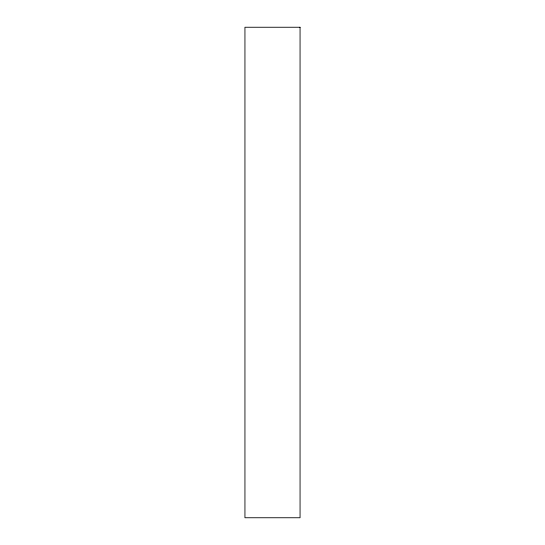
<?xml version="1.0" encoding="UTF-8"?>
<svg xmlns="http://www.w3.org/2000/svg" width="545" height="545" viewBox="0 0 545 545"><rect width="100%" height="100%" fill="white"/><g stroke="black" fill="none" stroke-linecap="round" stroke-linejoin="round"><path stroke-width="0.82" d="M300.057 27.25L244.943 27.25L244.943 517.75L300.057 517.75L300.057 27.25"/></g></svg>
